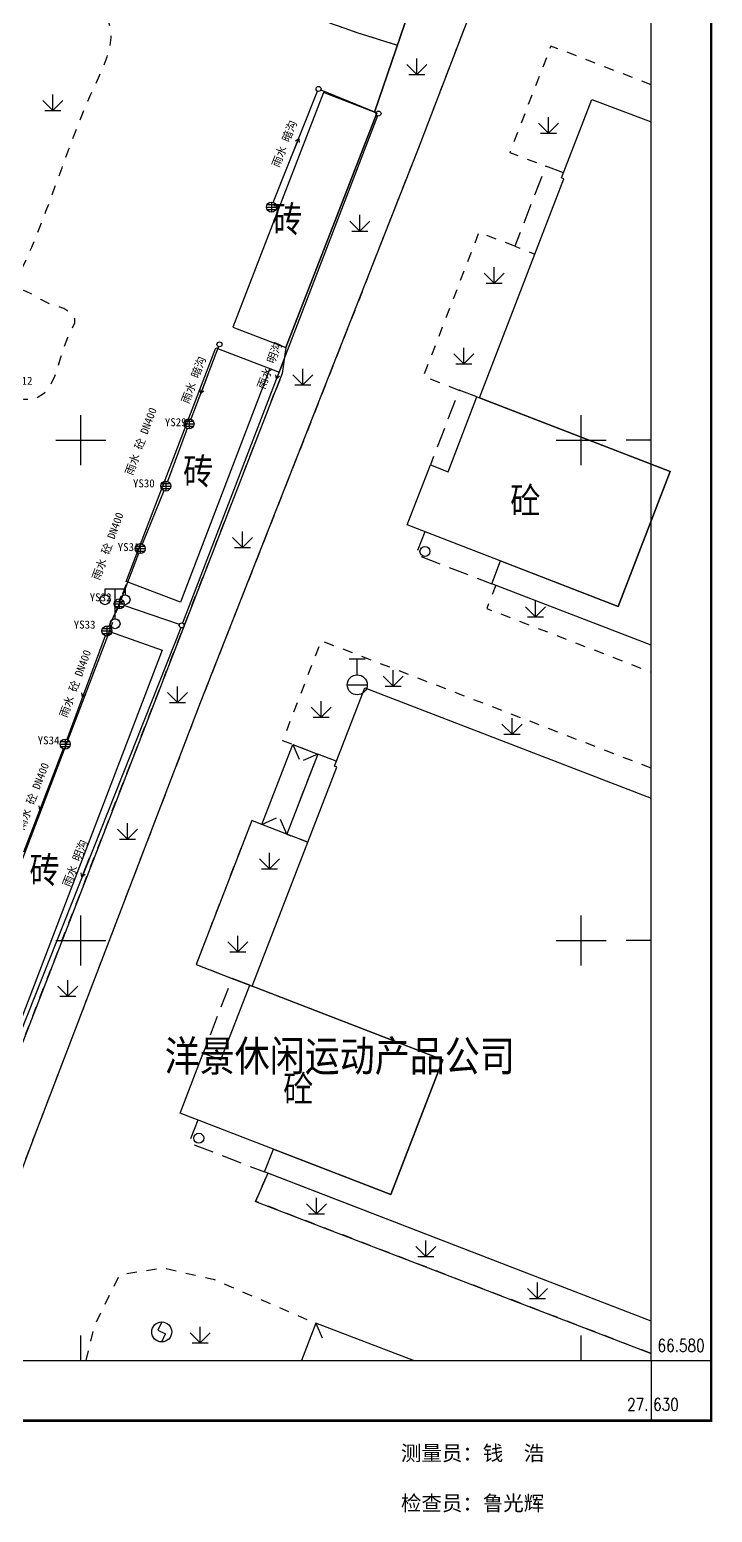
# Model space of a CAD drawing. Extents: x 27370 to 27636, y 66564 to 66796.
# Drawn here: x 27567.9 to 27636.1, y 66564.8 to 66713 of the extents above; entities that cross this region are included whole.
import ezdxf
from ezdxf.enums import TextEntityAlignment as Align

# ---------------------------------------------------------------- set-up
doc = ezdxf.new("R2010")
doc.units = 0
for name, pattern in [('211002', [0]), ('215002', [0]), ('444022', [2, 1, -1]), ('A20124', [0]), ('A20204', [0]), ('B10012', [0]), ('X5', [3, 2, -1])]:
    doc.linetypes.add(name, pattern=pattern)
doc.layers.get('0').update_dxf_attribs({"linetype": 'CONTINUOUS'})
for name, color, linetype in [('GX_WST', 1, 'CONTINUOUS'), ('GX_YSD', 4, 'CONTINUOUS'), ('GX_YSL', 4, 'CONTINUOUS'), ('GX_YST', 4, 'CONTINUOUS'), ('GX_YSZJ', 4, 'CONTINUOUS'), ('TK', 7, 'CONTINUOUS'), ('地形', 250, 'CONTINUOUS')]:
    doc.layers.add(name, color=color, linetype=linetype)
doc.styles.add('HZ', font='rs.shx', dxfattribs={"width": 0.8, "bigfont": 'hztxt.shx'})
doc.styles.add('宋体', font='')
doc.styles.add('等线体', font='simhei.ttf')
doc.styles.get('宋体').set_extended_font_data('SimSun')
doc.linetypes.add('247002', pattern='A,1e-11,[149,AAA.SHX,S=0.15,R=0,X=0,Y=0],-1.3,[149,AAA.SHX,S=0.15,R=0,X=0,Y=0],-1.3,[146,AAA.SHX,S=1,R=0,X=0,Y=0],-1.3', length=3.9)
doc.linetypes.add('961002', pattern='A,0,[149,AAA.SHX,S=0.15,R=0,X=0,Y=0],-1.6', length=1.6)

# ---------------------------------------------------------------- blocks, each defined once
blk = doc.blocks.new('雨水井')
for points in [[(-1, 0), (1, 0)], [(-0.87, 0.5), (0.87, 0.5)], [(0, 1), (0, -1)], [(-0.87, -0.5), (0.87, -0.5)]]:
    blk.add_lwpolyline(points)
blk.add_circle((0, 0), 1)
blk = doc.blocks.new('探测点')
blk.add_circle((0, 0), 0.5)
blk = doc.blocks.new('519001')
for p, q in [((0, 1), (-0.38, 0.18)), ((-0.38, 0.18), (0.38, -0.18)), ((0, -1), (0.38, -0.18))]:
    blk.add_line(p, q)
blk.add_circle((0, 0), 1)
blk = doc.blocks.new('352101')
for p, q in [((-1, 2.9), (-1, 3.5)), ((-1, 3.5), (1, 3.5)), ((0, 0.5), (0, 3.5)), ((1, 3.5), (1, 2.9))]:
    blk.add_line(p, q)
for centre in [(-1, 2.4), (1, 2.4), (0, 0)]:
    blk.add_circle(centre, 0.5)
blk = doc.blocks.new('953011')
for p, q in [((0, 0), (0, 1.6)), ((-1, 1), (0, 0)), ((-0.8, 0), (0.8, 0)), ((0, 0), (1, 1))]:
    blk.add_line(p, q)
blk = doc.blocks.new('532301')
for p, q in [((-0.8, 2.6), (0.8, 2.6)), ((0, 1), (0, 2.6)), ((-1, 0), (1, 0))]:
    blk.add_line(p, q)
blk.add_circle((0, 0), 1)
blk = doc.blocks.new('238221')
at = {"linetype": 'Continuous'}
blk.add_circle((0, 0), 0.5, dxfattribs=at)
blk = doc.blocks.new('流向')
for points in [[(-2, 0), (2, 0)], [(2, 0), (1.31, 0.4)], [(2, 0), (1.31, -0.4)]]:
    blk.add_lwpolyline(points)

msp = doc.modelspace()

# ---------------------------------------------------------------- linework, layer by layer
at = {"layer": 'GX_YSL'}
for points in [[(27592.24, 66695.76), (27596.66, 66706.87)], [(27596.99, 66707), (27602.53, 66704.74)], [(27602.67, 66704.41), (27583.17, 66653.71)], [(27586.77, 66681.34), (27584, 66674.09)], [(27583.64, 66673.16), (27581.67, 66667.87)], [(27581.3, 66666.94), (27579.13, 66661.61)], [(27578.76, 66660.68), (27577.02, 66656.1)], [(27576.63, 66655.18), (27575.81, 66653.38)], [(27582.85, 66653.56), (27577.31, 66655.47)], [(27582.99, 66653.24), (27563.98, 66605.34)], [(27575.43, 66652.45), (27571.61, 66642.08)], [(27571.25, 66641.14), (27567.27, 66630.82)]]:
    msp.add_lwpolyline(points, dxfattribs=at)
at = {"layer": 'TK', "linetype": 'Continuous'}
for p, q in [((27573, 66669.5), (27573, 66674.5)), ((27623, 66669.5), (27623, 66674.5)), ((27570.5, 66672), (27575.5, 66672)), ((27620.5, 66672), (27625.5, 66672)), ((27630, 66672), (27627.5, 66672)), ((27573, 66619.5), (27573, 66624.5)), ((27623, 66619.5), (27623, 66624.5)), ((27570.5, 66622), (27575.5, 66622)), ((27620.5, 66622), (27625.5, 66622)), ((27630, 66622), (27627.5, 66622)), ((27573, 66580), (27573, 66582.5)), ((27623, 66580), (27623, 66582.5)), ((27630, 66580), (27636, 66580)), ((27630, 66580), (27630, 66574))]:
    msp.add_line(p, q, dxfattribs=at)
at = {"layer": 'TK', "linetype": 'Continuous', "const_width": 0.25, "flags": 128}
msp.add_lwpolyline([(27374, 66574), (27636, 66574), (27636, 66786), (27374, 66786)], close=True, dxfattribs=at)
at = {"layer": 'TK', "linetype": 'Continuous', "flags": 128}
msp.add_lwpolyline([(27380, 66580), (27630, 66580), (27630, 66780), (27380, 66780)], close=True, dxfattribs=at)
msp.add_lwpolyline([(27380, 66580), (27630, 66580), (27630, 66780), (27380, 66780)], close=True, dxfattribs=at)
at = {"layer": '地形', "linetype": 'B10012'}
for p, q in [((27594.18, 66641.59), (27594.82, 66640.12)), ((27596.69, 66640.62), (27595.22, 66639.97)), ((27591.09, 66633.58), (27592.55, 66634.23)), ((27593.59, 66632.61), (27592.95, 66634.08)), ((27596.49, 66583.73), (27597.14, 66582.27))]:
    msp.add_line(p, q, dxfattribs=at)
at = {"layer": '地形', "linetype": '961002'}
for p, q in [((27591.69, 66598.73), (27590.47, 66595.91)), ((27630, 66583.95), (27591.69, 66598.73)), ((27590.47, 66595.91), (27630, 66580.7))]:
    msp.add_line(p, q, dxfattribs=at)
at = {"layer": '地形', "linetype": '247002', "flags": 128}
msp.add_lwpolyline([(27602.36, 66704.79), (27605.79, 66714.8), (27562.27, 66732.02), (27500, 66756.2)], dxfattribs=at)
at = {"layer": '地形', "linetype": '961002', "flags": 128}
for points in [[(27500, 66753.75), (27500.89, 66753.4), (27501.82, 66753.03), (27502.75, 66752.66), (27503.68, 66752.29), (27504.61, 66751.91), (27505.54, 66751.54), (27506.46, 66751.17), (27507.39, 66750.8), (27508.32, 66750.43), (27509.25, 66750.05), (27510.18, 66749.68), (27511.11, 66749.31), (27512.03, 66748.94), (27512.96, 66748.57), (27513.89, 66748.2), (27514.82, 66747.84), (27515.75, 66747.47), (27516.69, 66747.11), (27517.23, 66746.9), (27518.16, 66746.54), (27519.1, 66746.18), (27520.03, 66745.83), (27520.96, 66745.48), (27521.9, 66745.13), (27522.83, 66744.78), (27523.77, 66744.44), (27524.71, 66744.09), (27525.64, 66743.74), (27526.58, 66743.4), (27527.52, 66743.05), (27528.45, 66742.71), (27529.39, 66742.36), (27530.33, 66742.01), (27531.26, 66741.67), (27532.2, 66741.32), (27533.14, 66740.97), (27534.07, 66740.62), (27535.01, 66740.27), (27535.95, 66739.92), (27536.88, 66739.57), (27537.82, 66739.21), (27538.76, 66738.86), (27539.69, 66738.49), (27540.63, 66738.13), (27541.46, 66737.8), (27542.4, 66737.42), (27543.34, 66737.04), (27544.27, 66736.66), (27545.2, 66736.28), (27546.13, 66735.9), (27547.06, 66735.53), (27547.99, 66735.17), (27548.9, 66734.83), (27549.31, 66734.68), (27550.22, 66734.35), (27551.13, 66733.98), (27552.03, 66733.51), (27552.56, 66733.17), (27553.25, 66732.42), (27552.99, 66731.41), (27552.86, 66730.97), (27553, 66730.22), (27553.63, 66729.5), (27554.54, 66729.02), (27555.39, 66728.71), (27556.4, 66728.36), (27557.39, 66728), (27558.35, 66727.65), (27559.29, 66727.3), (27560.22, 66726.95), (27561.14, 66726.6), (27562.05, 66726.25), (27562.96, 66725.9), (27563.87, 66725.54), (27564.77, 66725.18), (27565.67, 66724.83), (27566.58, 66724.47), (27567.5, 66724.1), (27568.42, 66723.73), (27569.35, 66723.37), (27570.28, 66723), (27571.22, 66722.63), (27572.15, 66722.27), (27573.09, 66721.91), (27574.03, 66721.55), (27574.97, 66721.2), (27575.92, 66720.86), (27576.87, 66720.53), (27577.64, 66720.27), (27578.6, 66719.96), (27579.56, 66719.66), (27580.51, 66719.38), (27581.48, 66719.1), (27582.44, 66718.82), (27583.4, 66718.55), (27584.37, 66718.28), (27585.33, 66718.01), (27586.29, 66717.74), (27587.25, 66717.47), (27588.21, 66717.19), (27589.17, 66716.9), (27590.12, 66716.61), (27591.08, 66716.31), (27592.02, 66715.99), (27592.64, 66715.76), (27593.58, 66715.41), (27594.51, 66715.05), (27595.44, 66714.68), (27596.37, 66714.3), (27597.3, 66713.94), (27598.23, 66713.58), (27598.81, 66713.36), (27599.75, 66713.03), (27600.7, 66712.72), (27601.65, 66712.41), (27602.61, 66712.11), (27603.56, 66711.81), (27604.65, 66711.46), (27605.79, 66714.8), (27562.27, 66732.02), (27500, 66756.2)], [(27558.78, 66590.2), (27520.84, 66604.81), (27519.5, 66604.97), (27518.43, 66604.91), (27517.05, 66604.6), (27515.5, 66603.87), (27514.01, 66602.63), (27513.48, 66601.78), (27513.05, 66600.8), (27513.23, 66598.81), (27513.84, 66596.83), (27514.3, 66595.94), (27514.98, 66595.02), (27516, 66593.86), (27555.66, 66578.59), (27557.33, 66578.59), (27559.53, 66580.03), (27560.55, 66581.54), (27560.55, 66581.54), (27568.43, 66602.59), (27584.98, 66645.79), (27606.68, 66700.97), (27610.85, 66711.84), (27616.68, 66726.99), (27616.74, 66728.56), (27611.38, 66730.27), (27605.79, 66714.8), (27602.36, 66704.79), (27602.59, 66704.67), (27593.51, 66681.24), (27593.13, 66678.67), (27592.31, 66676.57), (27558.78, 66590.2)], [(27595.69, 66631.81), (27593.59, 66632.61), (27591.09, 66633.58), (27590.08, 66633.97), (27584.52, 66619.59), (27588.04, 66618.23), (27590.14, 66617.42)]]:
    msp.add_lwpolyline(points, close=True, dxfattribs=at)
at = {"layer": '地形', "linetype": '444022', "flags": 128}
for points in [[(27500, 66753.75), (27500.89, 66753.4), (27501.82, 66753.03), (27502.75, 66752.66), (27503.68, 66752.29), (27504.61, 66751.91), (27505.54, 66751.54), (27506.46, 66751.17), (27507.39, 66750.8), (27508.32, 66750.43), (27509.25, 66750.05), (27510.18, 66749.68), (27511.11, 66749.31), (27512.03, 66748.94), (27512.96, 66748.57), (27513.89, 66748.2), (27514.82, 66747.84), (27515.75, 66747.47), (27516.69, 66747.11), (27517.23, 66746.9), (27518.16, 66746.54), (27519.1, 66746.18), (27520.03, 66745.83), (27520.96, 66745.48), (27521.9, 66745.13), (27522.83, 66744.78), (27523.77, 66744.44), (27524.71, 66744.09), (27525.64, 66743.74), (27526.58, 66743.4), (27527.52, 66743.05), (27528.45, 66742.71), (27529.39, 66742.36), (27530.33, 66742.01), (27531.26, 66741.67), (27532.2, 66741.32), (27533.14, 66740.97), (27534.07, 66740.62), (27535.01, 66740.27), (27535.95, 66739.92), (27536.88, 66739.57), (27537.82, 66739.21), (27538.76, 66738.86), (27539.69, 66738.49), (27540.63, 66738.13), (27541.46, 66737.8), (27542.4, 66737.42), (27543.34, 66737.04), (27544.27, 66736.66), (27545.2, 66736.28), (27546.13, 66735.9), (27547.06, 66735.53), (27547.99, 66735.17), (27548.9, 66734.83), (27549.31, 66734.68), (27550.22, 66734.35), (27551.13, 66733.98), (27552.03, 66733.51), (27552.56, 66733.17), (27553.25, 66732.42), (27552.99, 66731.41), (27552.86, 66730.97), (27553, 66730.22), (27553.63, 66729.5), (27554.54, 66729.02), (27555.39, 66728.71), (27556.4, 66728.36), (27557.39, 66728), (27558.35, 66727.65), (27559.29, 66727.3), (27560.22, 66726.95), (27561.14, 66726.6), (27562.05, 66726.25), (27562.96, 66725.9), (27563.87, 66725.54), (27564.77, 66725.18), (27565.67, 66724.83), (27566.58, 66724.47), (27567.5, 66724.1), (27568.42, 66723.73), (27569.35, 66723.37), (27570.28, 66723), (27571.22, 66722.63), (27572.15, 66722.27), (27573.09, 66721.91), (27574.03, 66721.55), (27574.97, 66721.2), (27575.92, 66720.86), (27576.87, 66720.53), (27577.64, 66720.27), (27578.6, 66719.96), (27579.56, 66719.66), (27580.51, 66719.38), (27581.48, 66719.1), (27582.44, 66718.82), (27583.4, 66718.55), (27584.37, 66718.28), (27585.33, 66718.01), (27586.29, 66717.74), (27587.25, 66717.47), (27588.21, 66717.19), (27589.17, 66716.9), (27590.12, 66716.61), (27591.08, 66716.31), (27592.02, 66715.99), (27592.64, 66715.76), (27593.58, 66715.41), (27594.51, 66715.05), (27595.44, 66714.68), (27596.37, 66714.3), (27597.3, 66713.94), (27598.23, 66713.58), (27598.81, 66713.36), (27599.75, 66713.03), (27600.7, 66712.72), (27601.65, 66712.41), (27602.61, 66712.11), (27603.56, 66711.81), (27604.65, 66711.46)], [(27555.66, 66578.59), (27557.33, 66578.59), (27559.53, 66580.03), (27560.55, 66581.54), (27568.43, 66602.59), (27584.98, 66645.79), (27597.04, 66676.42), (27606.68, 66700.97), (27610.85, 66711.84), (27614.14, 66720.48), (27616.68, 66726.99), (27616.74, 66728.56), (27599.57, 66734.02)], [(27630, 66707.51), (27619.99, 66711.39), (27615.88, 66700.76), (27619.47, 66699.38)], [(27616.38, 66691.38), (27612.79, 66692.76), (27607.24, 66678.38), (27610.82, 66676.99)], [(27591.91, 66679.15), (27593.13, 66678.67), (27592.31, 66676.57)], [(27558.78, 66590.2), (27592.31, 66676.57)], [(27575.88, 66652.87), (27577.55, 66657.58)], [(27614.47, 66657.49), (27613.58, 66655.17), (27630, 66648.83)], [(27630, 66639.21), (27602.31, 66649.9), (27597.02, 66651.94), (27593.17, 66641.97), (27596.69, 66640.62)], [(27591.09, 66633.58), (27590.08, 66633.97), (27584.52, 66619.59), (27588.04, 66618.23)], [(27630, 66580.7), (27590.47, 66595.91), (27591.69, 66598.73)], [(27573.53, 66580), (27574.38, 66583.48), (27576.88, 66588.59), (27581.17, 66589.27), (27586.23, 66588.14), (27596.49, 66583.73)]]:
    msp.add_lwpolyline(points, dxfattribs=at)
msp.add_lwpolyline([(27566.75, 66687.22), (27566.66, 66688.06), (27567.13, 66689.17), (27567.66, 66690.29), (27568.1, 66691.28), (27568.49, 66692.22), (27568.85, 66693.12), (27569.19, 66694), (27569.52, 66694.87), (27569.85, 66695.74), (27570.12, 66696.47), (27570.45, 66697.37), (27570.79, 66698.29), (27571.13, 66699.21), (27571.47, 66700.15), (27571.82, 66701.09), (27572.17, 66702.03), (27572.53, 66702.97), (27572.9, 66703.91), (27573.27, 66704.86), (27573.67, 66705.8), (27574.01, 66706.57), (27574.44, 66707.5), (27574.88, 66708.44), (27575.28, 66709.37), (27575.64, 66710.32), (27575.9, 66711.28), (27576.03, 66712.25), (27576.02, 66712.78), (27575.81, 66713.77), (27575.65, 66714.11), (27575.04, 66714.86), (27574.22, 66715.45), (27573.28, 66715.93), (27572.87, 66716.12), (27571.91, 66716.53), (27570.96, 66716.92), (27570.02, 66717.29), (27569.08, 66717.64), (27568.15, 66717.99), (27567.21, 66718.34), (27566.28, 66718.68), (27565.35, 66719.02), (27564.42, 66719.36), (27563.49, 66719.7), (27562.57, 66720.05), (27561.64, 66720.41), (27560.72, 66720.78), (27559.81, 66721.16), (27559.22, 66721.42), (27558.31, 66721.85), (27557.41, 66722.29), (27556.5, 66722.73), (27555.59, 66723.16), (27554.67, 66723.56), (27553.73, 66723.92), (27552.77, 66724.21), (27551.78, 66724.39), (27551.2, 66724.44), (27550.33, 66724.35), (27549.62, 66723.81), (27549.17, 66722.91), (27548.87, 66721.84), (27548.62, 66720.74), (27548.6, 66720.62), (27548.31, 66719.63), (27548, 66718.7), (27547.86, 66718.34), (27547.52, 66717.42), (27547.16, 66716.5), (27546.8, 66715.57), (27546.43, 66714.63), (27546.05, 66713.7), (27545.68, 66712.76), (27545.3, 66711.83), (27544.93, 66710.9), (27544.71, 66710.37), (27544.34, 66709.44), (27543.97, 66708.52), (27543.61, 66707.6), (27543.24, 66706.68), (27542.88, 66705.76), (27542.51, 66704.85), (27542.15, 66703.93), (27541.79, 66703.02), (27541.43, 66702.1), (27541.06, 66701.19), (27540.7, 66700.27), (27540.34, 66699.35), (27539.98, 66698.44), (27539.62, 66697.52), (27539.27, 66696.59), (27538.91, 66695.67), (27538.56, 66694.74), (27538.22, 66693.8), (27537.88, 66692.85), (27537.54, 66691.88), (27537.22, 66690.89), (27536.92, 66689.88), (27536.67, 66688.92), (27536.56, 66687.91), (27537.25, 66687.28), (27538.37, 66687.02), (27538.64, 66686.97), (27539.78, 66686.71), (27540.84, 66686.42), (27541.85, 66686.1), (27542.83, 66685.75), (27543.78, 66685.39), (27544.71, 66685.02), (27545.63, 66684.64), (27546.53, 66684.26), (27547.44, 66683.87), (27548.33, 66683.48), (27549.23, 66683.09), (27550.12, 66682.69), (27551.01, 66682.3), (27551.9, 66681.91), (27552.79, 66681.51), (27553.68, 66681.12), (27554.58, 66680.73), (27555.47, 66680.34), (27556.36, 66679.96), (27557.26, 66679.58), (27558.16, 66679.21), (27558.35, 66679.14), (27559.26, 66678.79), (27560.18, 66678.44), (27561.1, 66678.1), (27562.03, 66677.76), (27562.97, 66677.43), (27563.92, 66677.11), (27564.88, 66676.79), (27565.87, 66676.47), (27566.29, 66676.34), (27567.3, 66676.08), (27568.29, 66676.07), (27568.43, 66676.11), (27569.28, 66676.65), (27569.39, 66676.75), (27569.99, 66677.53), (27570.41, 66678.4), (27570.73, 66679.32), (27571.02, 66680.29), (27571.32, 66681.27), (27571.69, 66682.25), (27571.95, 66682.78), (27572.4, 66683.73), (27572.41, 66684.11), (27572.13, 66684.61), (27571.31, 66685.16), (27570.33, 66685.47), (27569.9, 66685.62), (27569.02, 66686.06), (27568.16, 66686.56), (27567.53, 66686.85)], close=True, dxfattribs=at)
at = {"layer": '地形', "linetype": '211002', "flags": 128}
for points in [[(27588.2, 66683.3), (27593.51, 66681.24), (27602.59, 66704.67), (27597.27, 66706.73)], [(27586.49, 66681.22), (27591.91, 66679.15), (27582.96, 66655.8), (27577.54, 66657.88)], [(27612.59, 66676.31), (27631.9, 66668.85), (27626.7, 66655.38), (27605.62, 66663.52), (27607.94, 66669.53), (27609.71, 66668.84)], [(27563.86, 66605.91), (27558.6, 66607.78), (27575.88, 66652.87), (27581.14, 66651)], [(27589.89, 66617.51), (27609.2, 66610.06), (27604, 66596.59), (27582.92, 66604.73), (27585.24, 66610.74), (27587.01, 66610.05)]]:
    msp.add_lwpolyline(points, close=True, dxfattribs=at)
for points in [[(27630, 66651.5), (27614.07, 66657.64), (27614.95, 66659.92), (27626.7, 66655.38), (27631.9, 66668.85), (27612.84, 66676.21), (27621.29, 66698.11), (27621.05, 66698.2), (27624.08, 66706.05), (27630, 66703.8)], [(27630, 66583.95), (27591.37, 66598.85), (27592.25, 66601.13), (27604, 66596.59), (27609.2, 66610.06), (27590.14, 66617.42), (27598.59, 66639.31), (27598.35, 66639.41), (27601.38, 66647.25), (27630, 66636.2)]]:
    msp.add_lwpolyline(points, dxfattribs=at)
at = {"layer": '地形', "linetype": 'X5', "flags": 128}
for points in [[(27621.24, 66698.7), (27619.47, 66699.38), (27616.38, 66691.38), (27618.39, 66690.6)], [(27612.59, 66676.31), (27610.82, 66676.99), (27607.94, 66669.53)], [(27607.39, 66662.84), (27606.51, 66660.56), (27614.07, 66657.64)], [(27598.54, 66639.9), (27596.69, 66640.62), (27593.59, 66632.61), (27595.69, 66631.81)], [(27589.89, 66617.51), (27588.12, 66618.2), (27585.24, 66610.74)], [(27584.69, 66604.04), (27583.81, 66601.77), (27591.37, 66598.85)]]:
    msp.add_lwpolyline(points, dxfattribs=at)
at = {"layer": '地形', "linetype": '215002', "flags": 128}
msp.add_lwpolyline([(27594.18, 66641.59), (27596.69, 66640.62), (27593.59, 66632.61), (27591.09, 66633.58)], close=True, dxfattribs=at)
msp.add_lwpolyline([(27606.25, 66580), (27596.49, 66583.73), (27595.06, 66580)], dxfattribs=at)

# ---------------------------------------------------------------- block references
at = {"layer": 'GX_YSD', "xscale": 0.5, "yscale": 0.5, "zscale": 0.5}
for name, p in [('探测点', (27596.76, 66707.1, 2.88)), ('探测点', (27602.76, 66704.64)), ('雨水井', (27592.06, 66695.29, 2.83)), ('探测点', (27586.86, 66681.57, 2.86)), ('雨水井', (27583.82, 66673.63, 2.84)), ('雨水井', (27581.49, 66667.4, 2.67)), ('雨水井', (27578.94, 66661.15, 2.93)), ('雨水井', (27576.84, 66655.63, 2.8)), ('雨水井', (27575.61, 66652.92, 2.89)), ('探测点', (27583.08, 66653.48)), ('雨水井', (27571.43, 66641.61, 2.87))]:
    msp.add_blockref(name, p, dxfattribs=at)
at = {"layer": 'GX_YSZJ', "yscale": 0.5, "zscale": 0.5}
for p, xscale, rotation in [((27594.41, 66701.2), 0.4999999999951098, 68.29322083327222), ((27592.92, 66679.06), 0.500000000000262, 248.9625880424507), ((27585.34, 66677.6), 0.4999999999982213, 249.0677595029435), ((27573.52, 66647.27), 0.5000000000026826, 249.7602063976479), ((27569.26, 66635.98), 0.4999999999974701, 248.9002938600777), ((27573.48, 66629.29), 0.4999999999939714, 248.3489706804373)]:
    msp.add_blockref('流向', p, dxfattribs=dict(at, xscale=xscale, rotation=rotation))
at = {"layer": '地形', "linetype": 'Continuous'}
for name, p in [('953011', (27606.59, 66708.55)), ('953011', (27570.19, 66704.94)), ('953011', (27619.74, 66702.67)), ('953011', (27600.88, 66692.9)), ('953011', (27614.33, 66687.69)), ('953011', (27611.29, 66679.62)), ('953011', (27595.2, 66677.52)), ('953011', (27589.15, 66661.27)), ('238221', (27607.4, 66660.87)), ('352101', (27576.42, 66653.65, 0)), ('953011', (27618.44, 66654.35)), ('532301', (27600.63, 66647.54, 0.54)), ('953011', (27604.21, 66647.41)), ('953011', (27582.65, 66645.77)), ('953011', (27597.02, 66644.31)), ('953011', (27616.1, 66642.6)), ('953011', (27577.66, 66632.11)), ('953011', (27591.86, 66629.14)), ('953011', (27588.69, 66620.84)), ('953011', (27571.71, 66616.43)), ('238221', (27584.79, 66602.22)), ('953011', (27596.55, 66594.65)), ('953011', (27607.5, 66590.39)), ('953011', (27618.65, 66586.21)), ('953011', (27584.92, 66581.77))]:
    msp.add_blockref(name, p, dxfattribs=at)
at = {"layer": '地形'}
msp.add_blockref('519001', (27581.09, 66582.86, 2.08), dxfattribs=at)

# ---------------------------------------------------------------- texts
at = {"layer": 'GX_WST', "linetype": 'Continuous', "style": '宋体'}
msp.add_text('WS12', height=0.8, dxfattribs=at).set_placement((27567.08, 66677.93), align=Align.MIDDLE_CENTER)
at = {"layer": 'GX_YST', "style": '宋体'}
for s, rotation, p in [('雨水 暗沟', 68.2932, (27593.94, 66701.38)), ('雨水 明沟', 68.9624, (27592.46, 66679.24)), ('雨水 暗沟', 69.0676, (27584.87, 66677.78)), ('雨水 砼 DN400', 69.7601, (27579.61, 66671.66)), ('雨水 砼 DN400', 69.7601, (27576.3, 66661.18)), ('雨水 砼 DN400', 69.7601, (27573.05, 66647.44)), ('雨水 砼 DN400', 68.9001, (27568.8, 66636.16)), ('雨水 明沟', 68.3488, (27573.02, 66629.48))]:
    msp.add_text(s, height=0.8, rotation=rotation, dxfattribs=at).set_placement(p, align=Align.BOTTOM_CENTER)
at = {"layer": 'GX_YST', "linetype": 'Continuous', "style": '宋体'}
for s, p in [('YS29', (27582.49, 66673.79)), ('YS30', (27579.3, 66667.68)), ('YS31', (27577.78, 66661.31)), ('YS32', (27574.98, 66656.29, 0)), ('YS33', (27573.38, 66653.56)), ('YS34', (27569.78, 66641.99))]:
    msp.add_text(s, height=0.8, dxfattribs=at).set_placement(p, align=Align.MIDDLE_CENTER)
at = {"layer": 'TK', "linetype": 'Continuous', "style": 'HZ', "width": 0.8}
msp.add_text('66.580', height=1.25, dxfattribs=at).set_placement((27633, 66581.5), align=Align.MIDDLE)
msp.add_text('27.', height=1.25, dxfattribs=at).set_placement((27629.75, 66575.62), align=Align.MIDDLE_RIGHT)
msp.add_text('630', height=1.25, dxfattribs=at).set_placement((27630.2, 66575.62), align=Align.MIDDLE_LEFT)
at = {"layer": 'TK', "linetype": 'Continuous', "style": '等线体'}
for s, p in [('测量员：钱  浩', (27605, 66570.75)), ('检查员：鲁光辉', (27605, 66565.75))]:
    msp.add_text(s, height=1.5, dxfattribs=at).set_placement(p, align=Align.MIDDLE_LEFT)
at = {"layer": '地形', "linetype": 'A20204', "style": 'HZ'}
for s, p in [('砖', (27595.14, 66693.99)), ('砖', (27586.23, 66668.78)), ('砼', (27618.93, 66665.86)), ('砖', (27570.87, 66628.93)), ('砼', (27596.23, 66607.06, 0.54))]:
    msp.add_text(s, height=3, dxfattribs=at).set_placement(p, align=Align.MIDDLE_RIGHT)
at = {"layer": '地形', "linetype": 'A20124', "style": 'HZ'}
msp.add_text('洋景休闲运动产品公司', height=3.5, dxfattribs=at).set_placement((27598.88, 66610.49), align=Align.MIDDLE)

doc.saveas('drawing.dxf')
